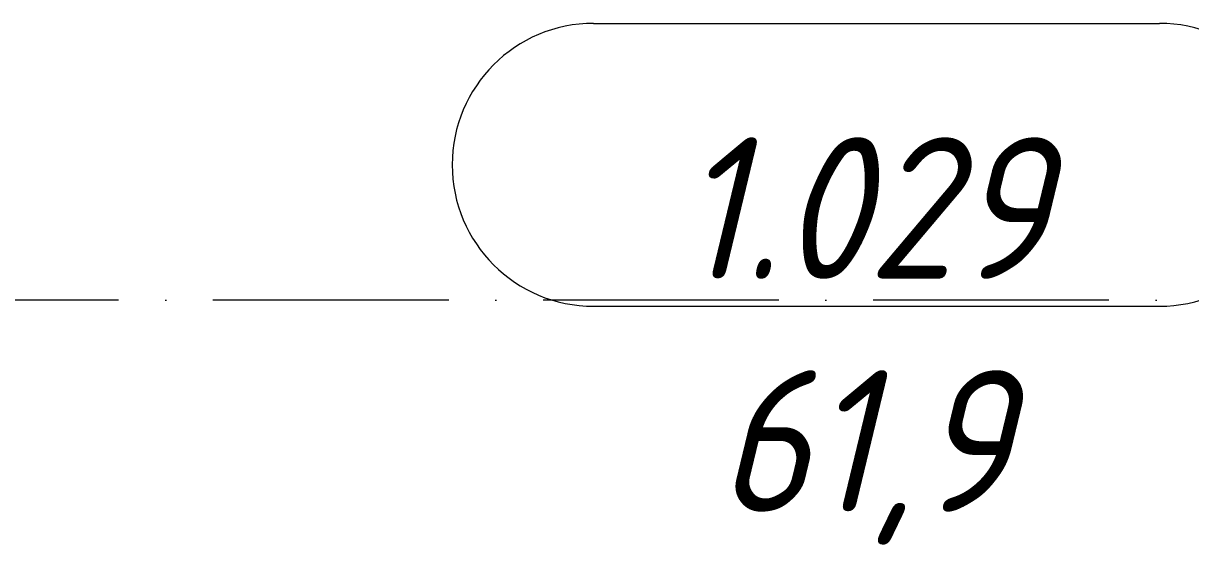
# Model space of a CAD drawing. Header units: millimetres. Extents: x -356862 to 418287, y 0 to 839748.
# Drawn here: x -127841 to -125365, y 517428 to 518534 of the extents above; entities that cross this region are included whole.
import ezdxf

# ---------------------------------------------------------------- set-up
doc = ezdxf.new("R2010")
doc.units = ezdxf.units.MM
doc.linetypes.add('50_200_ШТРИХ_1Т_ш5_п1_п1_', pattern=[700, 500, -100, 0, -100])
doc.layers.add('A-AREA-IDEN-1', color=7, linetype='Continuous', lineweight=9, true_color=0x000000)
doc.layers.add('S-GRID-____-OTLN-1', color=7, linetype='50_200_ШТРИХ_1Т_ш5_п1_п1_', lineweight=9)
doc.styles.add('ISOCPEUR_I', font='isocpeui.ttf', dxfattribs={"width": 0.9, "height": 2.5})

# ---------------------------------------------------------------- blocks, each defined once
blk = doc.blocks.new('AAR_СКБ_Марка_помещения_1_5 ммп - Номер _ Площадь-27962135-АИ_План этажа_Стены_1')
at = {"layer": 'A-AREA-IDEN-1'}
for p, q in [((-2.987, 3), (3.013, 3)), ((-2.987, 0), (3.013, 0))]:
    blk.add_line(p, q, dxfattribs=at)
for centre, start, end in [((-2.987, 1.5), 90, 270), ((3.013, 1.5), 270, 90)]:
    blk.add_arc(centre, 1.5, start, end, dxfattribs=at)

msp = doc.modelspace()

# ---------------------------------------------------------------- linework, layer by layer
at = {"layer": 'S-GRID-____-OTLN-1'}
msp.add_line((-101035.027, 517946.983), (-181183.8377, 517946.983), dxfattribs=at)

# ---------------------------------------------------------------- block references
at = {"layer": 'A-AREA-IDEN-1', "xscale": 199.9999999999999, "yscale": 199.9999999999999, "zscale": 199.9999999999999}
msp.add_blockref('AAR_СКБ_Марка_помещения_1_5 ммп - Номер _ Площадь-27962135-АИ_План этажа_Стены_1', (-126033.8967, 517933.7606), dxfattribs=at)

# ---------------------------------------------------------------- texts
at = {"layer": 'A-AREA-IDEN-1', "char_height": 300, "attachment_point": 8, "line_spacing_factor": 1.139951, "style": 'ISOCPEUR_I'}
for s, insert, width in [('\\pxqc,t8.46667,16.93333,25.4,33.86667,42.33333,50.8,59.26667,67.73333,76.2,84.66667,93.13333,101.6,110.06667,118.53333,127,135.46667,143.93333,152.4,160.86667,169.33333,177.8,186.26667,194.73333,203.2,211.66667,220.13333,228.6,237.06667,245.53333,254,262.46667,270.93333;{1.029}', (-126059.3257, 517992.0905), 900), ('\\pxqc,t8.46667,16.93333,25.4,33.86667,42.33333,50.8,59.26667,67.73333,76.2,84.66667,93.13333,101.6,110.06667,118.53333,127,135.46667,143.93333,152.4,160.86667,169.33333,177.8,186.26667,194.73333,203.2,211.66667,220.13333,228.6,237.06667,245.53333,254,262.46667,270.93333;{61,9}', (-126059.3257, 517428.1425), 702)]:
    msp.add_mtext(s, dxfattribs=dict(at, insert=insert, width=width))

doc.saveas('drawing.dxf')
